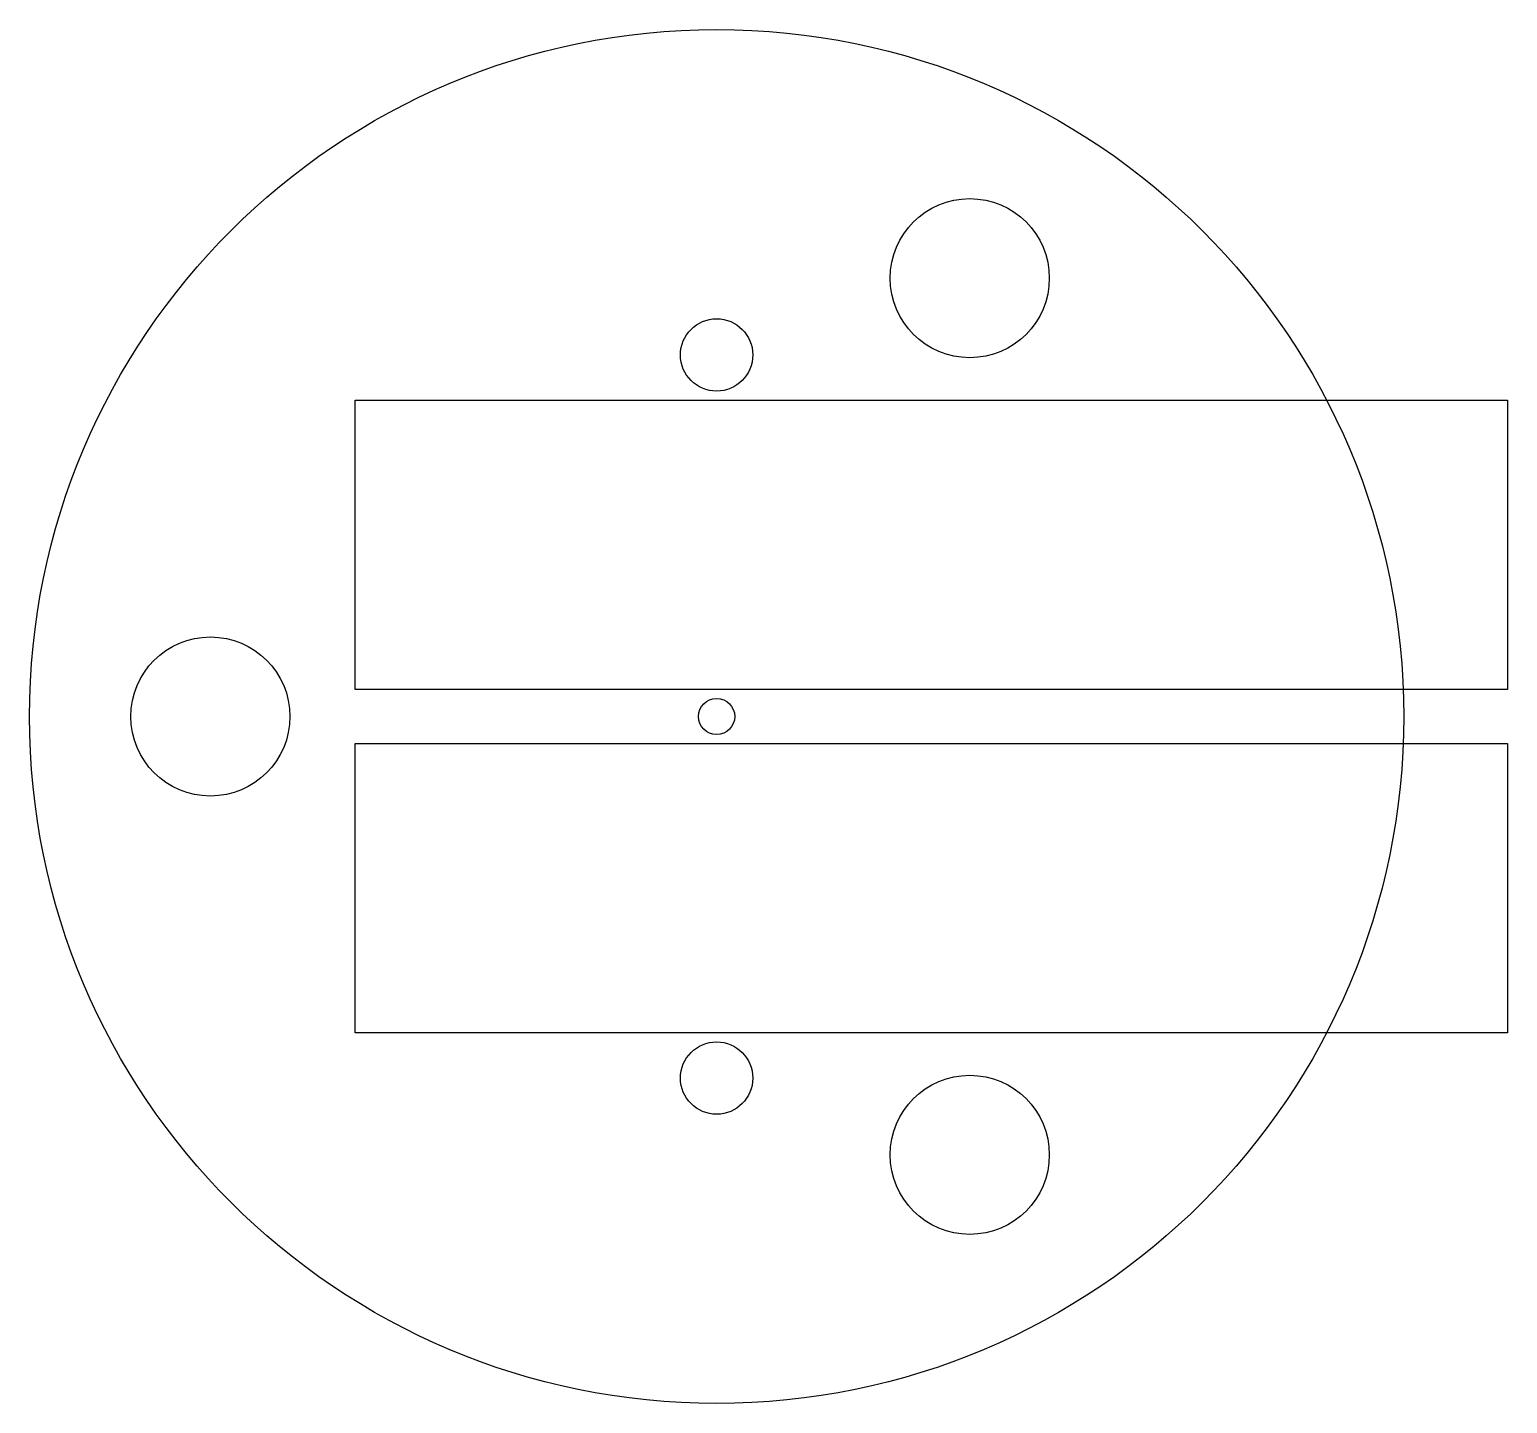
# Model space of a CAD drawing. Header units: millimetres. Extents: x -9.5 to 10.9, y -9.5 to 9.5.
import ezdxf

# ---------------------------------------------------------------- set-up
doc = ezdxf.new("R2010")
doc.units = ezdxf.units.MM

msp = doc.modelspace()

# ---------------------------------------------------------------- linework, layer by layer
for points in [[(-5, 4.375), (10.934, 4.375), (10.934, 0.375), (-5, 0.375)], [(-5, -0.375), (10.934, -0.375), (10.934, -4.375), (-5, -4.375)]]:
    msp.add_lwpolyline(points, close=True)
for centre, radius in [((0, 0), 9.5), ((3.5, 6.062), 1.1), ((0, 5), 0.5), ((-7, 0), 1.1), ((0, 0), 0.25), ((0, -5), 0.5), ((3.5, -6.062), 1.1)]:
    msp.add_circle(centre, radius)

doc.saveas('drawing.dxf')
